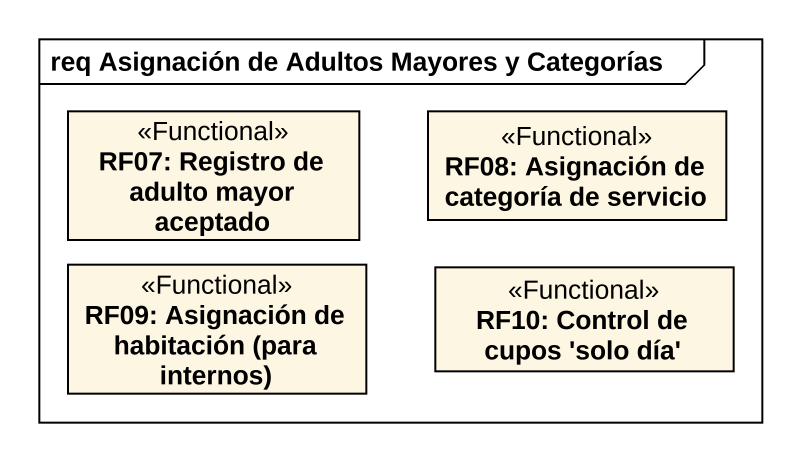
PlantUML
@startuml
mainframe req Asignación de Adultos Mayores y Categorías
hide circle
hide empty members
class "RF07: Registro de adulto mayor aceptado" as RF07_Registro_de_adulto <<Functional>>
class "RF08: Asignación de categoría de servicio" as RF08_Asignación_de <<Functional>>
class "RF09: Asignación de habitación (para internos)" as RF09_Asignación_de <<Functional>>
class "RF10: Control de cupos 'solo día'" as RF10_Control_de_cupos_solo <<Functional>>
@enduml
